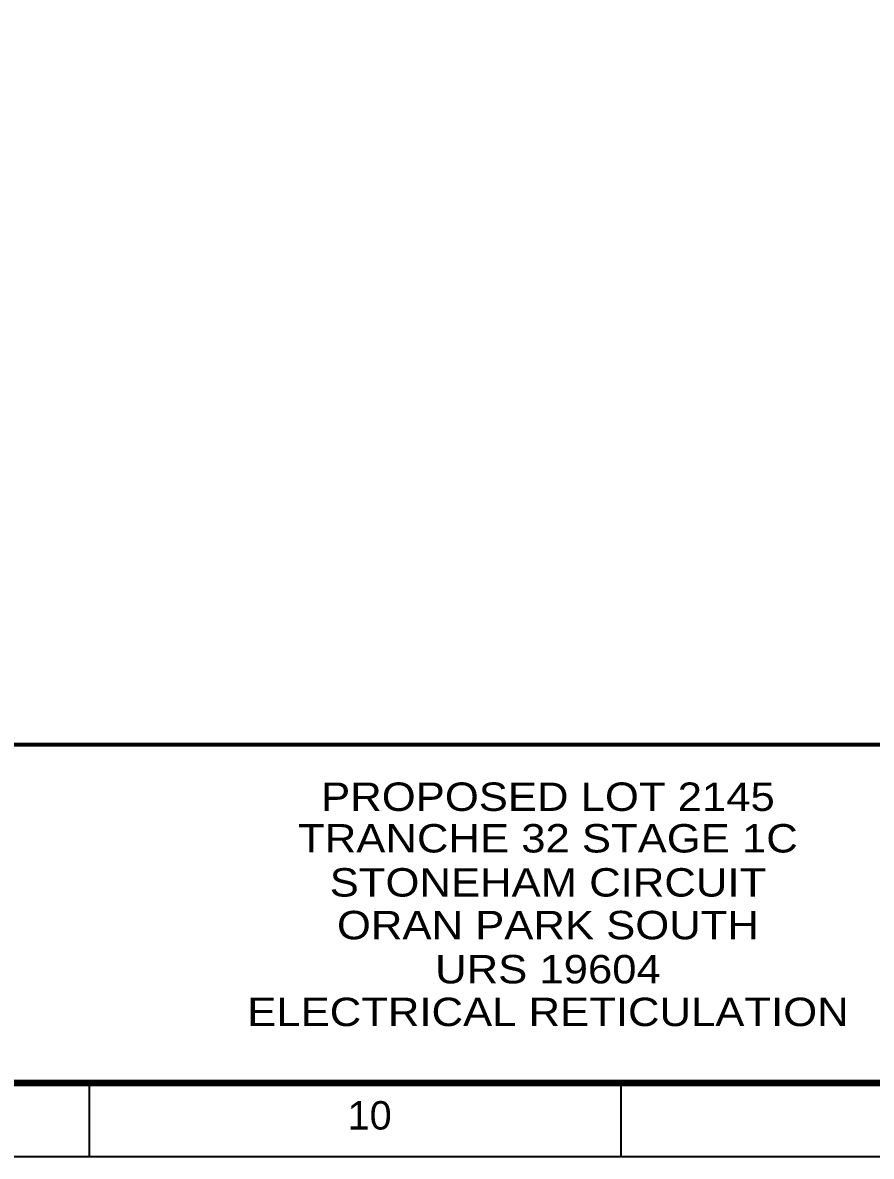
# Paper-space layout 'RETIC (2)' of a CAD drawing. Header units: metres. Extents: x -9 to 795, y -5 to 571.
# Drawn here: x 581.7 to 686.2, y -5.4 to 134.2 of the extents above; entities that cross this region are included whole.
import ezdxf
from ezdxf.enums import TextEntityAlignment as Align

# ---------------------------------------------------------------- set-up
doc = ezdxf.new("R2010")
doc.units = ezdxf.units.M
doc.header["$LTSCALE"] = 0.7
doc.layers.add('Notes', color=7, linetype='Continuous')
doc.layers.add('SupportsUG_SP_EXT', color=7, linetype='Continuous')
doc.layers.get('SupportsUG_SP_EXT').off()
doc.styles.add('ARIAL', font='arial.ttf', dxfattribs={"height": 2})
doc.styles.add('iecISOCP', font='isocp.shx')
doc.styles.get("Standard").update_dxf_attribs({"font": 'arial.ttf'})

# ---------------------------------------------------------------- blocks, each defined once
blk = doc.blocks.new('A1_FRAME_TITLE')
at = {"layer": 'Notes', "linetype": 'Continuous'}
for p, q in [((598.58, 6.01), (598.58, -3.07)), ((598.58, 6.01), (598.58, -3.07)), ((664.09, 6.01), (664.09, -3.07)), ((664.09, 6.01), (664.09, -3.07))]:
    blk.add_line(p, q, dxfattribs=at)
at = {"layer": 'Notes', "color": 7, "linetype": 'Continuous'}
blk.add_lwpolyline([(-0.04, -3.07), (804.15, -3.07), (804.15, 573.26), (-0.04, 573.26)], close=True, dxfattribs=at)
blk.add_lwpolyline([(-0.04, -3.07), (804.15, -3.07), (804.15, 573.26), (-0.04, 573.26)], close=True, dxfattribs=at)
at = {"layer": 'Notes', "color": 7, "linetype": 'Continuous', "const_width": 0.8}
blk.add_lwpolyline([(9, 5.97), (795.11, 5.97), (795.11, 564.21), (9, 564.21)], close=True, dxfattribs=at)
blk.add_lwpolyline([(9, 5.97), (795.11, 5.97), (795.11, 564.21), (9, 564.21)], close=True, dxfattribs=at)
at = {"layer": 'Notes', "color": 7, "linetype": 'Continuous', "const_width": 0.5, "flags": 128}
blk.add_lwpolyline([(9, 47.62), (795.11, 47.62)], dxfattribs=at)
blk.add_lwpolyline([(9, 47.62), (795.11, 47.62)], dxfattribs=at)
at = {"layer": 'Notes', "color": 7, "style": 'ARIAL'}
blk.add_text('10', height=3.5, dxfattribs=at).set_placement((630.43, 0.23))
blk.add_text('10', height=3.5, dxfattribs=at).set_placement((630.43, 0.23))
at = {"layer": 'Notes', "color": 7}
blk.add_attdef('EPD_REF_NO', text='', height=5, dxfattribs=at).set_placement((760.12, 52.77), align=Align.CENTER)
blk.add_attdef('EPD_REF_NO', text='', height=5, dxfattribs=at).set_placement((760.12, 52.77), align=Align.CENTER)
at = {"layer": 'Notes', "color": 3, "style": 'iecISOCP', "flags": 8}
blk.add_attdef('VERSION_NO', text='', height=2.5, rotation=90, dxfattribs=at).set_placement((272.82, 44.54), align=Align.MIDDLE_CENTER)
blk.add_attdef('VERSION_NO', text='', height=2.5, rotation=90, dxfattribs=at).set_placement((272.82, 44.54), align=Align.MIDDLE_CENTER)
at = {"layer": 'Notes', "color": 7, "style": 'ARIAL'}
for tag, p in [('CAP_NO', (483.94, 43.46)), ('CAP_NO', (483.94, 43.46)), ('IE_NUM', (483.8, 37.81)), ('IE_NUM', (483.8, 37.81)), ('REF_No_1', (306, 32.31)), ('REF_No_1', (306, 32.31)), ('REF_1', (327.55, 32.31)), ('REF_1', (327.55, 32.31)), ('GEN_WO', (412.46, 31.76)), ('GEN_WO', (412.46, 31.76)), ('HV_SWITCH', (484.22, 32.16)), ('HV_SWITCH', (484.22, 32.16)), ('REF_No_2', (306, 26.31)), ('REF_No_2', (306, 26.31)), ('REF_2', (327.55, 26.31)), ('REF_2', (327.55, 26.31)), ('OH_WO', (412.46, 25.81)), ('OH_WO', (412.46, 25.81)), ('UBD_REF', (483.8, 25.83)), ('UBD_REF', (483.8, 25.83)), ('REF_No_3', (306, 20.31)), ('REF_No_3', (306, 20.31)), ('REF_3', (327.55, 20.31)), ('REF_3', (327.55, 20.31)), ('UG_WO', (412.46, 20.05)), ('UG_WO', (412.46, 20.05)), ('GIS_MAP_No', (483.8, 20.04)), ('GIS_MAP_No', (483.8, 20.04)), ('REF_No_4', (306, 14.31)), ('REF_No_4', (306, 14.31)), ('REF_4', (327.55, 14.31)), ('REF_4', (327.55, 14.31)), ('SUB_WO', (412.46, 13.81)), ('SUB_WO', (412.46, 13.81)), ('HV_OP_DIAG', (484.08, 14.2)), ('HV_OP_DIAG', (484.08, 14.2)), ('LGA', (483.7, 7.78)), ('LGA', (483.7, 7.78))]:
    blk.add_attdef(tag, p, '', height=2, dxfattribs=at)
at = {"layer": 'Notes', "color": 7, "style": 'ARIAL', "width": 1.1}
for tag, p in [('T1', (655.13, 39.47)), ('T1', (655.13, 39.47)), ('T2', (655.13, 34.35)), ('T2', (655.13, 34.35)), ('T3', (655.13, 28.92)), ('T3', (655.13, 28.92)), ('T4', (655.13, 23.66)), ('T4', (655.13, 23.66)), ('T5', (655.13, 18.23)), ('T5', (655.13, 18.23)), ('T6', (655.13, 12.97)), ('T6', (655.13, 12.97))]:
    blk.add_attdef(tag, text='', height=3.5, dxfattribs=at).set_placement(p, align=Align.CENTER)
at = {"layer": 'Notes', "color": 7, "style": 'ARIAL'}
for tag, height, p in [('scale', 2, (538.51, 33.27)), ('scale', 2, (538.51, 33.27)), ('DRAWN', 2, (538.51, 24.93)), ('DRAWN', 2, (538.51, 24.93)), ('REV', 5, (790.81, 17.1)), ('REV', 5, (790.81, 17.1)), ('DESIGN', 2, (576.37, 9.15)), ('DESIGN', 2, (576.37, 9.15)), ('CHD', 2, (538.51, 8.93)), ('CHD', 2, (538.51, 8.93))]:
    blk.add_attdef(tag, text='', height=height, dxfattribs=at).set_placement(p, align=Align.CENTER)
blk.add_attdef('NUM', text='', height=7, dxfattribs=at).set_placement((763.12, 20.12), align=Align.MIDDLE_CENTER)
blk.add_attdef('NUM', text='', height=7, dxfattribs=at).set_placement((763.12, 20.12), align=Align.MIDDLE_CENTER)
for tag, p in [('NS', (762.87, 8.12)), ('NS', (762.87, 8.12)), ('SHTS', (774.68, 8.12)), ('SHTS', (774.68, 8.12))]:
    blk.add_attdef(tag, text='', height=2, dxfattribs=at).set_placement(p, align=Align.MIDDLE)
at = {"layer": 'Notes', "style": 'iecISOCP'}
blk.add_attdef('ExportID', (9.02, 2.35), '', height=2.5, dxfattribs=at)
blk.add_attdef('ExportID', (9.02, 2.35), '', height=2.5, dxfattribs=at)
at = {"layer": 'Notes', "style": 'iecISOCP', "flags": 1}
for tag, p in [('ProjectType', (14.12, -26.84)), ('ProjectType', (14.12, -26.84)), ('ProjectNumber', (23.5, -26.86)), ('ProjectNumber', (23.5, -26.86)), ('DrawingNumber', (35.46, -26.85)), ('DrawingNumber', (35.46, -26.85)), ('ProjectDescription', (47.51, -26.87)), ('ProjectDescription', (47.51, -26.87)), ('ExportDate', (60.23, -26.83)), ('ExportDate', (60.23, -26.83)), ('ExportUserName', (69.1, -26.84)), ('ExportUserName', (69.1, -26.84)), ('DesignerCompanyName', (81.43, -26.84)), ('DesignerCompanyName', (81.43, -26.84)), ('ExportAreaOfInterest', (97.04, -26.86)), ('ExportAreaOfInterest', (97.04, -26.86)), ('GIS_SUCCESS', (111.94, -26.82)), ('GIS_SUCCESS', (111.94, -26.82)), ('CAD_SUCCESS', (121.73, -26.83)), ('CAD_SUCCESS', (121.73, -26.83)), ('DEPOTCODE', (132.05, -26.92)), ('DEPOTCODE', (132.05, -26.92)), ('ExportCategories', (140.02, -26.84)), ('ExportCategories', (140.02, -26.84)), ('Comments', (154.33, -26.93)), ('Comments', (154.33, -26.93)), ('EPD_-_VERSION_1.5', (161.74, -26.93)), ('EPD_-_VERSION_1.5', (161.74, -26.93))]:
    blk.add_attdef(tag, p, '', height=1, dxfattribs=at)

psp = doc.layouts.new('RETIC (2)')

# ---------------------------------------------------------------- block references
at = {"layer": 'SupportsUG_SP_EXT'}
ref = psp.add_blockref('A1_FRAME_TITLE', (-8.74, -2.32), dxfattribs=at)
ref.add_attrib('T1', 'PROPOSED LOT 2145', dxfattribs={"layer": 'Notes', "color": 7, "height": 3.5, "style": 'ARIAL', "width": 1.1}).set_placement((646.38, 37.15), align=Align.CENTER)
ref.add_attrib('T2', 'TRANCHE 32 STAGE 1C', dxfattribs={"layer": 'Notes', "color": 7, "height": 3.5, "style": 'ARIAL', "width": 1.1}).set_placement((646.38, 32.03), align=Align.CENTER)
ref.add_attrib('T3', 'STONEHAM CIRCUIT', dxfattribs={"layer": 'Notes', "color": 7, "height": 3.5, "style": 'ARIAL', "width": 1.1}).set_placement((646.38, 26.6), align=Align.CENTER)
ref.add_attrib('T4', 'ORAN PARK SOUTH', dxfattribs={"layer": 'Notes', "color": 7, "height": 3.5, "style": 'ARIAL', "width": 1.1}).set_placement((646.38, 21.34), align=Align.CENTER)
ref.add_attrib('T5', 'URS 19604', dxfattribs={"layer": 'Notes', "color": 7, "height": 3.5, "style": 'ARIAL', "width": 1.1}).set_placement((646.38, 15.91), align=Align.CENTER)
ref.add_attrib('T6', 'ELECTRICAL RETICULATION', dxfattribs={"layer": 'Notes', "color": 7, "height": 3.5, "style": 'ARIAL', "width": 1.1}).set_placement((646.38, 10.65), align=Align.CENTER)

doc.saveas('drawing.dxf')
